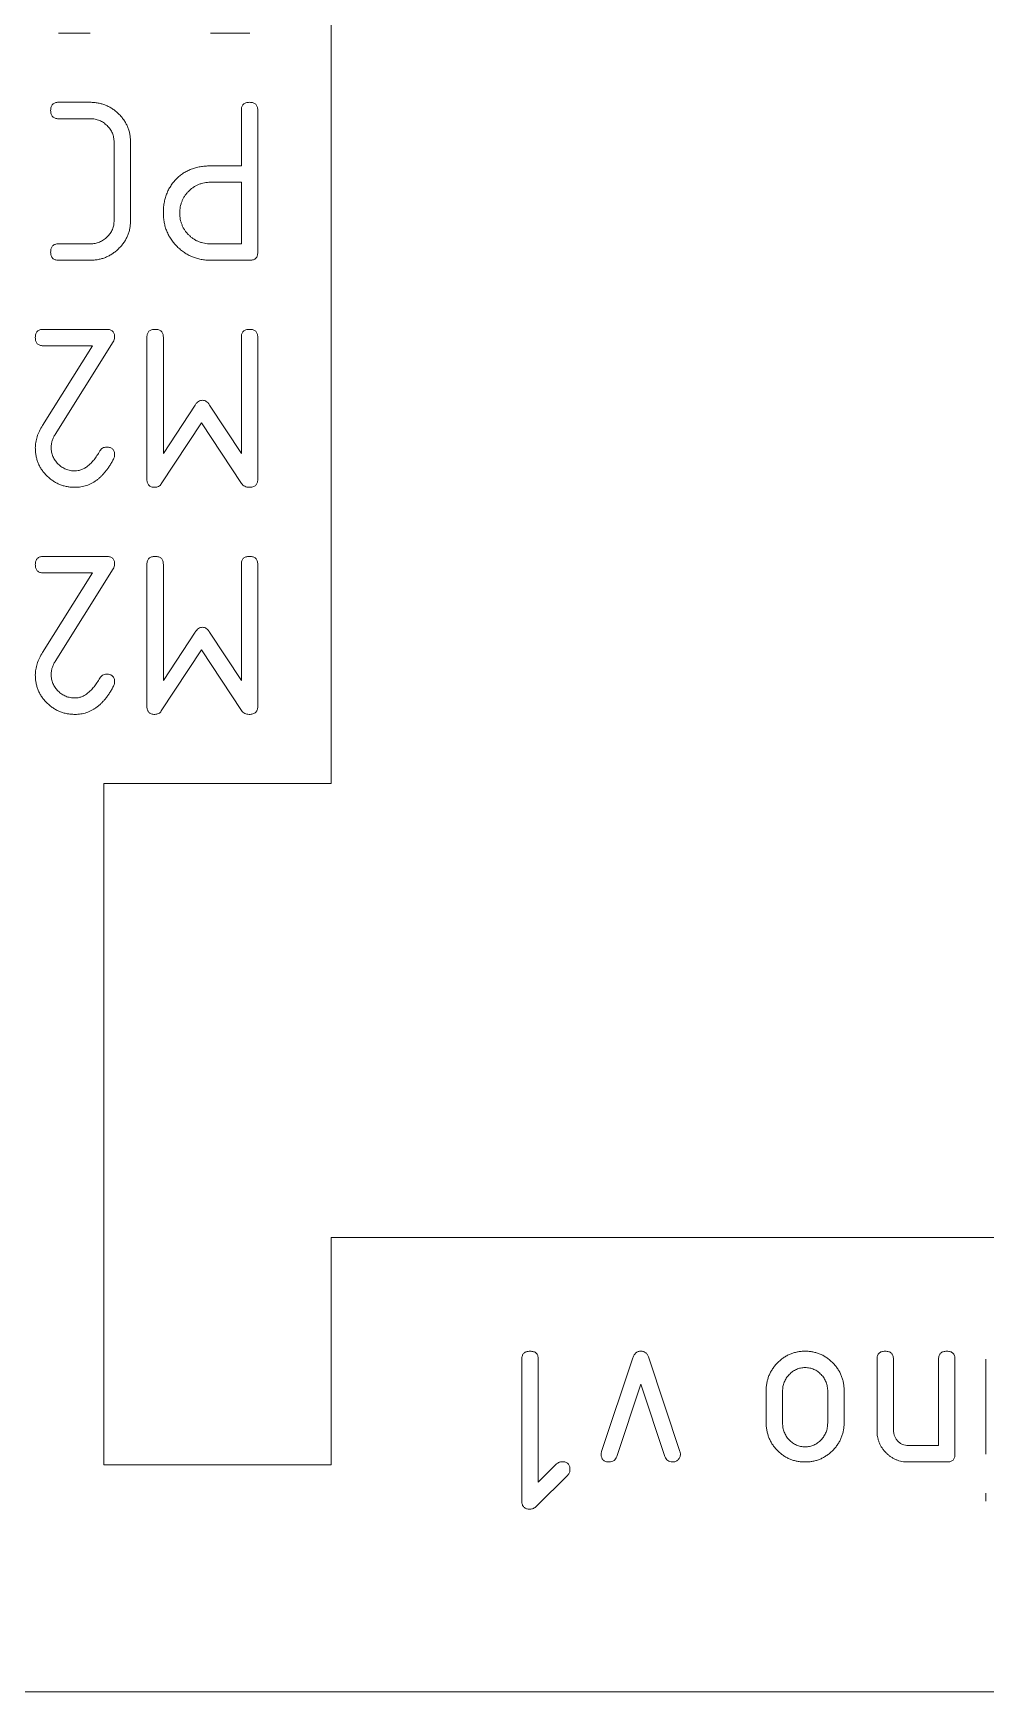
# Model space of a CAD drawing. Header units: inches. Extents: x 0.05 to 2.17, y 6.91 to 8.42.
# Drawn here: x 0.632 to 1.052, y 6.922 to 7.652 of the extents above; entities that cross this region are included whole.
import ezdxf

# ---------------------------------------------------------------- set-up
doc = ezdxf.new("R2010")
doc.units = ezdxf.units.IN
doc.header["$MEASUREMENT"] = 0

msp = doc.modelspace()

# ---------------------------------------------------------------- linework, layer by layer
at = {"color": 7, "linetype": 'Continuous', "lineweight": 15}
for p, q in [((0.76353, 8.32152), (0.76353, 7.32152)), ((0.6576, 7.65196), (0.64364, 7.65196)), ((0.72785, 7.65196), (0.71053, 7.65196)), ((0.64364, 7.62152), (0.6576, 7.62152)), ((0.6576, 7.61429), (0.64364, 7.61429)), ((0.72408, 7.59351), (0.72408, 7.61802)), ((0.73131, 7.61804), (0.73131, 7.55543)), ((0.66807, 7.56952), (0.66807, 7.60396)), ((0.6753, 7.60413), (0.6753, 7.56935)), ((0.71035, 7.59351), (0.72408, 7.59351)), ((0.72408, 7.58629), (0.71053, 7.58629)), ((0.72408, 7.55918), (0.72408, 7.58629)), ((0.64364, 7.55918), (0.6576, 7.55918)), ((0.71053, 7.55918), (0.72408, 7.55918)), ((0.6576, 7.55196), (0.64364, 7.55196)), ((0.72785, 7.55196), (0.71053, 7.55196)), ((0.63691, 7.52152), (0.66483, 7.52152)), ((0.68252, 7.45543), (0.68252, 7.51804)), ((0.68975, 7.51804), (0.68975, 7.46688)), ((0.72408, 7.46688), (0.72408, 7.51804)), ((0.73131, 7.51804), (0.73131, 7.45543)), ((0.6366, 7.47924), (0.65859, 7.51429)), ((0.65859, 7.51429), (0.63691, 7.51429)), ((0.66773, 7.51605), (0.64214, 7.47529)), ((0.68975, 7.46688), (0.70374, 7.48819)), ((0.71013, 7.48819), (0.72408, 7.46688)), ((0.70652, 7.48041), (0.68885, 7.45348)), ((0.72408, 7.45369), (0.70652, 7.48041)), ((0.63691, 7.42152), (0.66483, 7.42152)), ((0.6366, 7.37924), (0.65859, 7.41429)), ((0.65859, 7.41429), (0.63691, 7.41429)), ((0.66773, 7.41605), (0.64214, 7.37529)), ((0.68252, 7.35543), (0.68252, 7.41804)), ((0.68975, 7.41804), (0.68975, 7.36688)), ((0.72408, 7.36688), (0.72408, 7.41804)), ((0.73131, 7.41804), (0.73131, 7.35543)), ((0.68975, 7.36688), (0.70374, 7.38819)), ((0.71013, 7.38819), (0.72408, 7.36688)), ((0.70652, 7.38041), (0.68885, 7.35348)), ((0.72408, 7.35369), (0.70652, 7.38041)), ((0.76353, 7.32152), (0.66353, 7.32152)), ((0.66353, 7.32152), (0.66353, 7.02152)), ((0.76353, 7.02152), (0.76353, 7.12152)), ((0.76353, 7.12152), (1.46353, 7.12152)), ((0.8475, 7.00543), (0.8475, 7.06804)), ((0.85472, 7.06804), (0.85472, 7.01381)), ((0.88262, 7.02732), (0.89636, 7.06861)), ((0.90334, 7.06866), (0.91708, 7.02732)), ((1.00378, 7.03667), (1.00378, 7.06803)), ((1.011, 7.06806), (1.011, 7.03689)), ((1.03088, 7.02996), (1.03088, 7.06806)), ((1.0381, 7.06803), (1.0381, 7.02622)), ((1.05165, 7.02615), (1.05165, 7.06803)), ((0.89985, 7.05695), (0.88928, 7.02511)), ((0.91048, 7.02511), (0.89985, 7.05695)), ((0.955, 7.04015), (0.955, 7.0541)), ((0.96222, 7.05383), (0.96222, 7.03987)), ((0.9821, 7.03987), (0.9821, 7.05383)), ((0.98932, 7.0541), (0.98932, 7.04015)), ((1.01762, 7.02996), (1.03088, 7.02996)), ((0.66353, 7.02152), (0.76353, 7.02152)), ((0.85472, 7.01381), (0.86277, 7.02185)), ((1.03467, 7.02273), (1.01751, 7.02273)), ((0.86768, 7.01693), (0.85402, 7.00333)), ((1.05165, 7.00544), (1.05165, 7.00893)), ((0.06353, 6.92152), (2.16353, 6.92152))]:
    msp.add_line(p, q, dxfattribs=at)
for points, knots in [([(0.64015, 7.6179), (0.64016, 7.61818), (0.64019, 7.61872), (0.64033, 7.61947), (0.64062, 7.6201), (0.64101, 7.62063), (0.64151, 7.62104), (0.64213, 7.62132), (0.64285, 7.62149), (0.64336, 7.62151), (0.64364, 7.62152)], [0, 0, 0, 0, 0.147514, 0.2779, 0.396465, 0.506856, 0.614905, 0.731241, 0.857381, 1, 1, 1, 1]), ([(0.6576, 7.62152), (0.65819, 7.6215), (0.65937, 7.62147), (0.66109, 7.62122), (0.66275, 7.62082), (0.66435, 7.62027), (0.66587, 7.61954), (0.66735, 7.61867), (0.66876, 7.61763), (0.67007, 7.61644), (0.6713, 7.61516), (0.67236, 7.61378), (0.67328, 7.61233), (0.67401, 7.61082), (0.6746, 7.60924), (0.675, 7.60759), (0.67525, 7.60588), (0.67528, 7.60472), (0.6753, 7.60413)], [0, 0, 0, 0, 0.064587, 0.127657, 0.189254, 0.249977, 0.31113, 0.373124, 0.436104, 0.501374, 0.566206, 0.628986, 0.690641, 0.751553, 0.81214, 0.873362, 0.935924, 1, 1, 1, 1]), ([(0.72408, 7.61802), (0.72409, 7.61829), (0.72411, 7.61881), (0.72427, 7.61954), (0.72456, 7.62015), (0.72496, 7.62066), (0.72549, 7.62105), (0.72612, 7.62134), (0.72688, 7.62148), (0.72741, 7.6215), (0.72769, 7.62152)], [0, 0, 0, 0, 0.142325, 0.270585, 0.384466, 0.494192, 0.604355, 0.722675, 0.852791, 1, 1, 1, 1]), ([(0.72769, 7.62152), (0.72797, 7.6215), (0.72851, 7.62148), (0.72926, 7.62134), (0.72989, 7.62105), (0.73043, 7.62068), (0.73082, 7.62017), (0.73111, 7.61955), (0.73128, 7.61883), (0.7313, 7.61832), (0.73131, 7.61804)], [0, 0, 0, 0, 0.147776, 0.278392, 0.397168, 0.506297, 0.616446, 0.730765, 0.857128, 1, 1, 1, 1]), ([(0.64364, 7.61429), (0.64336, 7.6143), (0.64285, 7.61431), (0.64213, 7.61449), (0.64151, 7.61476), (0.64101, 7.61518), (0.64062, 7.6157), (0.64033, 7.61633), (0.64019, 7.61709), (0.64016, 7.61762), (0.64015, 7.6179)], [0, 0, 0, 0, 0.142619, 0.268759, 0.385095, 0.493144, 0.603535, 0.7221, 0.852486, 1, 1, 1, 1]), ([(0.66807, 7.60396), (0.66807, 7.60431), (0.66806, 7.605), (0.66789, 7.60601), (0.66765, 7.60699), (0.66733, 7.60793), (0.66689, 7.60882), (0.66634, 7.60967), (0.66572, 7.6105), (0.66501, 7.61127), (0.66422, 7.61196), (0.6634, 7.61259), (0.66254, 7.61312), (0.66162, 7.61354), (0.66068, 7.61388), (0.65968, 7.61412), (0.65865, 7.61427), (0.65795, 7.61428), (0.6576, 7.61429)], [0, 0, 0, 0, 0.063915, 0.126772, 0.1881, 0.248418, 0.309013, 0.370305, 0.433132, 0.497864, 0.562652, 0.62548, 0.68705, 0.74805, 0.809469, 0.871635, 0.935223, 1, 1, 1, 1]), ([(0.68975, 7.57273), (0.68977, 7.57349), (0.68979, 7.57496), (0.69007, 7.57712), (0.69052, 7.57916), (0.69114, 7.58111), (0.69195, 7.58294), (0.69295, 7.58465), (0.6941, 7.58627), (0.69545, 7.58776), (0.69692, 7.58912), (0.69852, 7.5903), (0.70024, 7.59128), (0.70205, 7.59211), (0.70398, 7.59273), (0.706, 7.59318), (0.70814, 7.59347), (0.7096, 7.5935), (0.71035, 7.59351)], [0, 0, 0, 0, 0.068717, 0.134459, 0.197768, 0.259523, 0.320051, 0.380045, 0.440313, 0.501403, 0.562462, 0.622636, 0.68263, 0.742941, 0.80388, 0.86677, 0.932141, 1, 1, 1, 1]), ([(0.71053, 7.58629), (0.71006, 7.58628), (0.70914, 7.58626), (0.7078, 7.58607), (0.70651, 7.58575), (0.70526, 7.58534), (0.70409, 7.58476), (0.70295, 7.5841), (0.70189, 7.58329), (0.70089, 7.58237), (0.69997, 7.58138), (0.69917, 7.58031), (0.6985, 7.57918), (0.69794, 7.578), (0.69751, 7.57676), (0.6972, 7.57547), (0.69701, 7.57412), (0.69699, 7.5732), (0.69698, 7.57273)], [0, 0, 0, 0, 0.06546, 0.128808, 0.190661, 0.251461, 0.312928, 0.373659, 0.436423, 0.500019, 0.563615, 0.626379, 0.68711, 0.747698, 0.809339, 0.871192, 0.93454, 1, 1, 1, 1]), ([(0.6576, 7.55918), (0.65796, 7.55919), (0.65867, 7.55921), (0.65971, 7.55935), (0.6607, 7.55959), (0.66165, 7.55993), (0.66256, 7.56036), (0.66345, 7.56086), (0.66426, 7.56149), (0.66504, 7.5622), (0.66575, 7.56296), (0.66637, 7.56378), (0.6669, 7.56465), (0.66732, 7.56555), (0.66767, 7.56648), (0.66791, 7.56746), (0.66805, 7.56848), (0.66806, 7.56917), (0.66807, 7.56952)], [0, 0, 0, 0, 0.065545, 0.129895, 0.191971, 0.253302, 0.314213, 0.375996, 0.438733, 0.502787, 0.567425, 0.630162, 0.691644, 0.751776, 0.812296, 0.873535, 0.936177, 1, 1, 1, 1]), ([(0.6753, 7.56935), (0.67528, 7.56876), (0.67525, 7.56759), (0.675, 7.56588), (0.6746, 7.56423), (0.67401, 7.56266), (0.67328, 7.56114), (0.67236, 7.5597), (0.6713, 7.55832), (0.67008, 7.55702), (0.66875, 7.55585), (0.66735, 7.5548), (0.66587, 7.55393), (0.66435, 7.5532), (0.66275, 7.55265), (0.66109, 7.55225), (0.65937, 7.55201), (0.65819, 7.55198), (0.6576, 7.55196)], [0, 0, 0, 0, 0.064074, 0.126634, 0.187854, 0.248439, 0.309349, 0.371002, 0.43378, 0.498983, 0.56391, 0.626888, 0.68888, 0.750031, 0.810752, 0.872348, 0.935415, 1, 1, 1, 1]), ([(0.71053, 7.55196), (0.70982, 7.55198), (0.70843, 7.55202), (0.70638, 7.55231), (0.7044, 7.55277), (0.70251, 7.55344), (0.7007, 7.5543), (0.69897, 7.55534), (0.69732, 7.55657), (0.69579, 7.55799), (0.69437, 7.55953), (0.69313, 7.56117), (0.6921, 7.56291), (0.69123, 7.56471), (0.69056, 7.56661), (0.6901, 7.56858), (0.68981, 7.57063), (0.68977, 7.57203), (0.68975, 7.57273)], [0, 0, 0, 0, 0.064795, 0.127954, 0.189599, 0.250466, 0.311649, 0.372996, 0.435562, 0.5, 0.564438, 0.627004, 0.688351, 0.749534, 0.810401, 0.872046, 0.935205, 1, 1, 1, 1]), ([(0.69698, 7.57273), (0.69699, 7.57227), (0.69701, 7.57135), (0.6972, 7.57), (0.6975, 7.56871), (0.69795, 7.56748), (0.6985, 7.56629), (0.69917, 7.56516), (0.69997, 7.56409), (0.70089, 7.5631), (0.70189, 7.56218), (0.70295, 7.56137), (0.70408, 7.5607), (0.70527, 7.56016), (0.7065, 7.55971), (0.7078, 7.5594), (0.70914, 7.55921), (0.71006, 7.55919), (0.71053, 7.55918)], [0, 0, 0, 0, 0.065465, 0.128819, 0.190678, 0.251701, 0.312893, 0.373629, 0.436398, 0.5, 0.563602, 0.626371, 0.687107, 0.748299, 0.809322, 0.871181, 0.934535, 1, 1, 1, 1]), ([(0.64015, 7.55557), (0.64016, 7.55585), (0.64019, 7.55639), (0.64033, 7.55714), (0.64062, 7.55777), (0.64101, 7.5583), (0.64151, 7.55871), (0.64213, 7.55899), (0.64285, 7.55916), (0.64336, 7.55918), (0.64364, 7.55918)], [0, 0, 0, 0, 0.147514, 0.2779, 0.396465, 0.506856, 0.614905, 0.731241, 0.857381, 1, 1, 1, 1]), ([(0.64364, 7.55196), (0.64336, 7.55197), (0.64285, 7.55198), (0.64213, 7.55216), (0.64151, 7.55243), (0.64101, 7.55285), (0.64062, 7.55337), (0.64033, 7.554), (0.64019, 7.55476), (0.64016, 7.55529), (0.64015, 7.55557)], [0, 0, 0, 0, 0.142619, 0.268759, 0.385095, 0.493144, 0.603535, 0.7221, 0.852486, 1, 1, 1, 1]), ([(0.73131, 7.55543), (0.73129, 7.55516), (0.73127, 7.55464), (0.73112, 7.55392), (0.73086, 7.55331), (0.73046, 7.55281), (0.72995, 7.55243), (0.72935, 7.55213), (0.72863, 7.55199), (0.72812, 7.55197), (0.72785, 7.55196)], [0, 0, 0, 0, 0.146109, 0.274772, 0.390622, 0.499735, 0.610826, 0.727735, 0.856398, 1, 1, 1, 1]), ([(0.63342, 7.5179), (0.63343, 7.51818), (0.63345, 7.51872), (0.6336, 7.51947), (0.63389, 7.5201), (0.63427, 7.52063), (0.63477, 7.52104), (0.63539, 7.52132), (0.63612, 7.52149), (0.63663, 7.52151), (0.63691, 7.52152)], [0, 0, 0, 0, 0.147514, 0.2779, 0.396465, 0.506856, 0.614905, 0.731241, 0.857381, 1, 1, 1, 1]), ([(0.63691, 7.51429), (0.63663, 7.5143), (0.63612, 7.51431), (0.63539, 7.51449), (0.63477, 7.51476), (0.63427, 7.51518), (0.63389, 7.5157), (0.6336, 7.51633), (0.63345, 7.51709), (0.63343, 7.51762), (0.63342, 7.5179)], [0, 0, 0, 0, 0.142619, 0.268759, 0.385095, 0.493144, 0.603535, 0.7221, 0.852486, 1, 1, 1, 1]), ([(0.66483, 7.52152), (0.6651, 7.5215), (0.66561, 7.52149), (0.66634, 7.52133), (0.66696, 7.52107), (0.66746, 7.52067), (0.66784, 7.52016), (0.66813, 7.51956), (0.66828, 7.51884), (0.6683, 7.51833), (0.66831, 7.51806)], [0, 0, 0, 0, 0.145775, 0.274143, 0.392017, 0.50088, 0.611717, 0.728359, 0.856727, 1, 1, 1, 1]), ([(0.66831, 7.51806), (0.66829, 7.51771), (0.66824, 7.517), (0.6679, 7.51637), (0.66773, 7.51605)], [0, 0, 0, 0, 0.49343, 1, 1, 1, 1]), ([(0.68252, 7.51804), (0.68253, 7.51832), (0.68255, 7.51883), (0.68272, 7.51955), (0.68301, 7.52017), (0.6834, 7.52068), (0.68394, 7.52105), (0.68457, 7.52134), (0.68532, 7.52148), (0.68586, 7.5215), (0.68614, 7.52152)], [0, 0, 0, 0, 0.142872, 0.269235, 0.383554, 0.493703, 0.602832, 0.721608, 0.852224, 1, 1, 1, 1]), ([(0.68614, 7.52152), (0.68642, 7.5215), (0.68695, 7.52148), (0.68771, 7.52134), (0.68833, 7.52105), (0.68887, 7.52068), (0.68927, 7.52017), (0.68956, 7.51955), (0.68972, 7.51883), (0.68974, 7.51832), (0.68975, 7.51804)], [0, 0, 0, 0, 0.147776, 0.278392, 0.397168, 0.506297, 0.616446, 0.730765, 0.857128, 1, 1, 1, 1]), ([(0.72408, 7.51804), (0.72409, 7.51832), (0.72411, 7.51883), (0.72427, 7.51955), (0.72456, 7.52017), (0.72496, 7.52068), (0.7255, 7.52105), (0.72612, 7.52134), (0.72688, 7.52148), (0.72741, 7.5215), (0.72769, 7.52152)], [0, 0, 0, 0, 0.142872, 0.269235, 0.383554, 0.493703, 0.602832, 0.721608, 0.852224, 1, 1, 1, 1]), ([(0.72769, 7.52152), (0.72797, 7.5215), (0.72851, 7.52148), (0.72926, 7.52134), (0.72989, 7.52105), (0.73043, 7.52068), (0.73082, 7.52017), (0.73111, 7.51955), (0.73128, 7.51883), (0.7313, 7.51832), (0.73131, 7.51804)], [0, 0, 0, 0, 0.147776, 0.278392, 0.397168, 0.506297, 0.616446, 0.730765, 0.857128, 1, 1, 1, 1]), ([(0.70374, 7.48819), (0.70397, 7.48851), (0.7044, 7.4891), (0.70518, 7.4898), (0.70603, 7.49023), (0.70662, 7.49028), (0.70692, 7.49031)], [0, 0, 0, 0, 0.298297, 0.552449, 0.781096, 1, 1, 1, 1]), ([(0.70692, 7.49031), (0.70722, 7.49028), (0.70783, 7.49024), (0.70869, 7.4898), (0.70948, 7.48911), (0.70991, 7.48851), (0.71013, 7.48819)], [0, 0, 0, 0, 0.223531, 0.452918, 0.707031, 1, 1, 1, 1]), ([(0.63342, 7.46928), (0.63346, 7.4701), (0.63354, 7.47178), (0.63417, 7.47429), (0.63518, 7.47681), (0.63611, 7.47842), (0.6366, 7.47924)], [0, 0, 0, 0, 0.233953, 0.475078, 0.72922, 1, 1, 1, 1]), ([(0.64214, 7.47529), (0.64188, 7.47483), (0.64135, 7.47393), (0.6408, 7.47249), (0.64046, 7.47104), (0.64042, 7.47006), (0.64039, 7.46957)], [0, 0, 0, 0, 0.262922, 0.515349, 0.759133, 1, 1, 1, 1]), ([(0.65087, 7.45196), (0.65027, 7.45198), (0.6491, 7.45201), (0.64738, 7.45224), (0.64573, 7.45263), (0.64415, 7.45321), (0.64263, 7.45391), (0.64117, 7.45477), (0.6398, 7.45582), (0.6385, 7.45699), (0.6373, 7.45828), (0.63627, 7.45965), (0.63538, 7.46109), (0.63466, 7.4626), (0.63411, 7.46418), (0.63371, 7.46582), (0.63347, 7.46752), (0.63344, 7.46869), (0.63342, 7.46928)], [0, 0, 0, 0, 0.065087, 0.128064, 0.190138, 0.251017, 0.311957, 0.373724, 0.436364, 0.501026, 0.565655, 0.628295, 0.689445, 0.750605, 0.811311, 0.872382, 0.935428, 1, 1, 1, 1]), ([(0.64039, 7.46957), (0.6404, 7.46922), (0.64041, 7.46852), (0.64058, 7.4675), (0.64082, 7.46652), (0.64113, 7.46557), (0.64158, 7.46468), (0.64211, 7.46381), (0.64272, 7.46298), (0.64344, 7.46221), (0.64423, 7.46151), (0.64506, 7.46089), (0.64593, 7.46035), (0.64684, 7.45993), (0.64779, 7.45959), (0.64878, 7.45935), (0.64981, 7.45921), (0.65051, 7.45919), (0.65087, 7.45918)], [0, 0, 0, 0, 0.064562, 0.12721, 0.188334, 0.249264, 0.309658, 0.371024, 0.43433, 0.498846, 0.563419, 0.626725, 0.688091, 0.748887, 0.810102, 0.872062, 0.935438, 1, 1, 1, 1]), ([(0.65087, 7.45918), (0.65136, 7.45921), (0.65235, 7.45927), (0.65381, 7.45971), (0.65525, 7.46039), (0.65662, 7.46139), (0.65799, 7.46263), (0.65931, 7.46416), (0.66062, 7.46594), (0.66141, 7.46727), (0.66182, 7.46796)], [0, 0, 0, 0, 0.100383, 0.202268, 0.308843, 0.423998, 0.548476, 0.685317, 0.835213, 1, 1, 1, 1]), ([(0.66182, 7.46796), (0.66198, 7.46823), (0.6623, 7.46874), (0.66303, 7.46927), (0.66388, 7.46962), (0.6645, 7.46964), (0.66483, 7.46966)], [0, 0, 0, 0, 0.253392, 0.491961, 0.734391, 1, 1, 1, 1]), ([(0.66483, 7.46966), (0.6651, 7.46965), (0.66561, 7.46963), (0.66634, 7.46948), (0.66695, 7.4692), (0.66745, 7.4688), (0.66785, 7.4683), (0.66813, 7.46769), (0.66828, 7.46696), (0.6683, 7.46645), (0.66831, 7.46617)], [0, 0, 0, 0, 0.145218, 0.273097, 0.391553, 0.5, 0.608447, 0.726903, 0.854782, 1, 1, 1, 1]), ([(0.66831, 7.46617), (0.6683, 7.46592), (0.66829, 7.46542), (0.66809, 7.46497), (0.668, 7.46475)], [0, 0, 0, 0, 0.511107, 1, 1, 1, 1]), ([(0.668, 7.46475), (0.66773, 7.46423), (0.6672, 7.46321), (0.66632, 7.46177), (0.66545, 7.46041), (0.6645, 7.45916), (0.66355, 7.458), (0.66256, 7.45696), (0.66154, 7.456), (0.66048, 7.45516), (0.6594, 7.45439), (0.65827, 7.45374), (0.65712, 7.45318), (0.65592, 7.45275), (0.65471, 7.45239), (0.65346, 7.45213), (0.65217, 7.452), (0.6513, 7.45197), (0.65087, 7.45196)], [0, 0, 0, 0, 0.077961, 0.15219, 0.223907, 0.292609, 0.359143, 0.422763, 0.48419, 0.544178, 0.602917, 0.660013, 0.716725, 0.772647, 0.828584, 0.884684, 0.941861, 1, 1, 1, 1]), ([(0.68594, 7.45196), (0.68567, 7.45197), (0.68517, 7.45199), (0.68446, 7.45213), (0.68386, 7.45243), (0.68337, 7.45282), (0.68297, 7.45331), (0.68271, 7.45392), (0.68256, 7.45464), (0.68254, 7.45516), (0.68252, 7.45543)], [0, 0, 0, 0, 0.14457, 0.27163, 0.387048, 0.496896, 0.606744, 0.723376, 0.852906, 1, 1, 1, 1]), ([(0.68885, 7.45348), (0.68868, 7.45325), (0.68834, 7.4528), (0.68765, 7.4523), (0.68683, 7.45201), (0.68624, 7.45198), (0.68594, 7.45196)], [0, 0, 0, 0, 0.251406, 0.490195, 0.734977, 1, 1, 1, 1]), ([(0.72745, 7.45196), (0.72712, 7.45198), (0.72647, 7.45202), (0.72554, 7.45236), (0.72472, 7.45291), (0.7243, 7.45343), (0.72408, 7.45369)], [0, 0, 0, 0, 0.252478, 0.496183, 0.738699, 1, 1, 1, 1]), ([(0.73131, 7.45543), (0.7313, 7.45516), (0.73128, 7.45464), (0.73109, 7.45392), (0.7308, 7.4533), (0.73036, 7.45281), (0.72979, 7.45242), (0.72912, 7.45214), (0.72832, 7.45199), (0.72775, 7.45197), (0.72745, 7.45196)], [0, 0, 0, 0, 0.138151, 0.260915, 0.372499, 0.480246, 0.592963, 0.714339, 0.847622, 1, 1, 1, 1]), ([(0.63342, 7.4179), (0.63343, 7.41818), (0.63345, 7.41872), (0.6336, 7.41947), (0.63389, 7.4201), (0.63427, 7.42063), (0.63477, 7.42104), (0.63539, 7.42132), (0.63612, 7.42149), (0.63663, 7.42151), (0.63691, 7.42152)], [0, 0, 0, 0, 0.1475144, 0.2779, 0.396465, 0.5068558, 0.6149049, 0.7312411, 0.8573806, 1, 1, 1, 1]), ([(0.66483, 7.42152), (0.6651, 7.4215), (0.66561, 7.42149), (0.66634, 7.42133), (0.66696, 7.42107), (0.66746, 7.42067), (0.66784, 7.42016), (0.66813, 7.41956), (0.66828, 7.41884), (0.6683, 7.41833), (0.66831, 7.41806)], [0, 0, 0, 0, 0.145775, 0.274143, 0.392017, 0.50088, 0.611717, 0.728359, 0.856727, 1, 1, 1, 1]), ([(0.68252, 7.41804), (0.68253, 7.41832), (0.68255, 7.41883), (0.68272, 7.41955), (0.68301, 7.42017), (0.6834, 7.42068), (0.68394, 7.42105), (0.68457, 7.42134), (0.68532, 7.42148), (0.68586, 7.4215), (0.68614, 7.42152)], [0, 0, 0, 0, 0.142872, 0.269235, 0.383554, 0.493703, 0.602832, 0.721608, 0.852224, 1, 1, 1, 1]), ([(0.68614, 7.42152), (0.68642, 7.4215), (0.68695, 7.42148), (0.68771, 7.42134), (0.68833, 7.42105), (0.68887, 7.42068), (0.68927, 7.42017), (0.68956, 7.41955), (0.68972, 7.41883), (0.68974, 7.41832), (0.68975, 7.41804)], [0, 0, 0, 0, 0.147776, 0.278392, 0.397168, 0.506297, 0.616446, 0.730765, 0.857128, 1, 1, 1, 1]), ([(0.72408, 7.41804), (0.72409, 7.41832), (0.72411, 7.41883), (0.72427, 7.41955), (0.72456, 7.42017), (0.72496, 7.42068), (0.7255, 7.42105), (0.72612, 7.42134), (0.72688, 7.42148), (0.72741, 7.4215), (0.72769, 7.42152)], [0, 0, 0, 0, 0.142872, 0.269235, 0.383554, 0.493703, 0.602832, 0.721608, 0.852224, 1, 1, 1, 1]), ([(0.72769, 7.42152), (0.72797, 7.4215), (0.72851, 7.42148), (0.72926, 7.42134), (0.72989, 7.42105), (0.73043, 7.42068), (0.73082, 7.42017), (0.73111, 7.41955), (0.73128, 7.41883), (0.7313, 7.41832), (0.73131, 7.41804)], [0, 0, 0, 0, 0.147776, 0.278392, 0.397168, 0.506297, 0.616446, 0.730765, 0.857128, 1, 1, 1, 1]), ([(0.63691, 7.41429), (0.63663, 7.4143), (0.63612, 7.41431), (0.63539, 7.41449), (0.63477, 7.41476), (0.63427, 7.41518), (0.63389, 7.4157), (0.6336, 7.41633), (0.63345, 7.41709), (0.63343, 7.41762), (0.63342, 7.4179)], [0, 0, 0, 0, 0.142619, 0.268759, 0.385095, 0.493144, 0.603535, 0.7221, 0.852486, 1, 1, 1, 1]), ([(0.66831, 7.41806), (0.66829, 7.41771), (0.66824, 7.417), (0.6679, 7.41637), (0.66773, 7.41605)], [0, 0, 0, 0, 0.4934299, 1, 1, 1, 1]), ([(0.70374, 7.38819), (0.70397, 7.38851), (0.7044, 7.3891), (0.70518, 7.3898), (0.70603, 7.39023), (0.70662, 7.39028), (0.70692, 7.39031)], [0, 0, 0, 0, 0.298297, 0.552449, 0.781096, 1, 1, 1, 1]), ([(0.70692, 7.39031), (0.70722, 7.39028), (0.70783, 7.39024), (0.70869, 7.3898), (0.70948, 7.38911), (0.70991, 7.38851), (0.71013, 7.38819)], [0, 0, 0, 0, 0.223531, 0.452918, 0.707031, 1, 1, 1, 1]), ([(0.63342, 7.36928), (0.63346, 7.3701), (0.63354, 7.37178), (0.63417, 7.37429), (0.63518, 7.37681), (0.63611, 7.37842), (0.6366, 7.37924)], [0, 0, 0, 0, 0.233953, 0.475078, 0.72922, 1, 1, 1, 1]), ([(0.64214, 7.37529), (0.64188, 7.37483), (0.64135, 7.37393), (0.6408, 7.37249), (0.64046, 7.37104), (0.64042, 7.37006), (0.64039, 7.36957)], [0, 0, 0, 0, 0.262922, 0.515349, 0.759133, 1, 1, 1, 1]), ([(0.65087, 7.35196), (0.65027, 7.35198), (0.6491, 7.35201), (0.64738, 7.35224), (0.64573, 7.35263), (0.64415, 7.35321), (0.64263, 7.35391), (0.64117, 7.35477), (0.6398, 7.35582), (0.6385, 7.35699), (0.6373, 7.35828), (0.63627, 7.35965), (0.63538, 7.36109), (0.63466, 7.3626), (0.63411, 7.36418), (0.63371, 7.36582), (0.63347, 7.36752), (0.63344, 7.36869), (0.63342, 7.36928)], [0, 0, 0, 0, 0.065087, 0.128064, 0.190138, 0.251017, 0.311957, 0.373724, 0.436364, 0.501026, 0.565655, 0.628295, 0.689445, 0.750605, 0.811311, 0.872382, 0.935428, 1, 1, 1, 1]), ([(0.64039, 7.36957), (0.6404, 7.36922), (0.64041, 7.36852), (0.64058, 7.3675), (0.64082, 7.36652), (0.64113, 7.36557), (0.64158, 7.36468), (0.64211, 7.36381), (0.64272, 7.36298), (0.64344, 7.36221), (0.64423, 7.36151), (0.64506, 7.36089), (0.64593, 7.36035), (0.64684, 7.35993), (0.64779, 7.35959), (0.64878, 7.35935), (0.64981, 7.35921), (0.65051, 7.35919), (0.65087, 7.35918)], [0, 0, 0, 0, 0.064562, 0.12721, 0.188334, 0.249264, 0.309658, 0.371024, 0.43433, 0.498846, 0.563419, 0.626725, 0.688091, 0.748887, 0.810102, 0.872062, 0.935438, 1, 1, 1, 1]), ([(0.65087, 7.35918), (0.65136, 7.35921), (0.65235, 7.35927), (0.65381, 7.35971), (0.65525, 7.36039), (0.65662, 7.36139), (0.65799, 7.36263), (0.65931, 7.36416), (0.66062, 7.36594), (0.66141, 7.36727), (0.66182, 7.36796)], [0, 0, 0, 0, 0.100383, 0.202268, 0.308843, 0.423998, 0.548476, 0.685317, 0.835213, 1, 1, 1, 1]), ([(0.668, 7.36475), (0.66773, 7.36423), (0.6672, 7.36321), (0.66632, 7.36177), (0.66545, 7.36041), (0.6645, 7.35916), (0.66355, 7.358), (0.66256, 7.35696), (0.66154, 7.356), (0.66048, 7.35516), (0.6594, 7.35439), (0.65827, 7.35374), (0.65712, 7.35318), (0.65592, 7.35275), (0.65471, 7.35239), (0.65346, 7.35213), (0.65217, 7.352), (0.6513, 7.35197), (0.65087, 7.35196)], [0, 0, 0, 0, 0.077961, 0.15219, 0.223907, 0.292609, 0.359143, 0.422763, 0.48419, 0.544178, 0.602917, 0.660013, 0.716725, 0.772647, 0.828584, 0.884684, 0.941861, 1, 1, 1, 1]), ([(0.66182, 7.36796), (0.66198, 7.36823), (0.6623, 7.36874), (0.66303, 7.36927), (0.66388, 7.36962), (0.6645, 7.36964), (0.66483, 7.36966)], [0, 0, 0, 0, 0.253392, 0.491961, 0.734391, 1, 1, 1, 1]), ([(0.66483, 7.36966), (0.6651, 7.36965), (0.66561, 7.36963), (0.66634, 7.36948), (0.66695, 7.3692), (0.66745, 7.3688), (0.66785, 7.3683), (0.66813, 7.36769), (0.66828, 7.36696), (0.6683, 7.36645), (0.66831, 7.36617)], [0, 0, 0, 0, 0.145218, 0.273097, 0.391553, 0.5, 0.608447, 0.726903, 0.854782, 1, 1, 1, 1]), ([(0.66831, 7.36617), (0.6683, 7.36592), (0.66829, 7.36542), (0.66809, 7.36497), (0.668, 7.36475)], [0, 0, 0, 0, 0.511107, 1, 1, 1, 1]), ([(0.68594, 7.35196), (0.68567, 7.35197), (0.68517, 7.35199), (0.68446, 7.35213), (0.68386, 7.35243), (0.68337, 7.35282), (0.68297, 7.35331), (0.68271, 7.35392), (0.68256, 7.35464), (0.68254, 7.35516), (0.68252, 7.35543)], [0, 0, 0, 0, 0.14457, 0.27163, 0.387048, 0.496896, 0.606744, 0.723376, 0.852906, 1, 1, 1, 1]), ([(0.68885, 7.35348), (0.68868, 7.35325), (0.68834, 7.3528), (0.68765, 7.3523), (0.68683, 7.35201), (0.68624, 7.35198), (0.68594, 7.35196)], [0, 0, 0, 0, 0.251406, 0.490195, 0.734977, 1, 1, 1, 1]), ([(0.72745, 7.35196), (0.72712, 7.35198), (0.72647, 7.35202), (0.72554, 7.35236), (0.72472, 7.35291), (0.7243, 7.35343), (0.72408, 7.35369)], [0, 0, 0, 0, 0.2524781, 0.4961828, 0.7386989, 1, 1, 1, 1]), ([(0.73131, 7.35543), (0.7313, 7.35516), (0.73128, 7.35464), (0.73109, 7.35392), (0.7308, 7.3533), (0.73036, 7.35281), (0.72979, 7.35242), (0.72912, 7.35214), (0.72832, 7.35199), (0.72775, 7.35197), (0.72745, 7.35196)], [0, 0, 0, 0, 0.138151, 0.260915, 0.372499, 0.480246, 0.592963, 0.714339, 0.847622, 1, 1, 1, 1]), ([(0.8475, 7.06804), (0.84751, 7.06832), (0.84753, 7.06883), (0.84769, 7.06955), (0.84798, 7.07017), (0.84838, 7.07068), (0.84892, 7.07105), (0.84954, 7.07134), (0.8503, 7.07148), (0.85083, 7.0715), (0.85111, 7.07152)], [0, 0, 0, 0, 0.142872, 0.269235, 0.383554, 0.493703, 0.602832, 0.721608, 0.852224, 1, 1, 1, 1]), ([(0.85111, 7.07152), (0.85139, 7.0715), (0.85193, 7.07148), (0.85268, 7.07134), (0.85331, 7.07105), (0.85385, 7.07068), (0.85424, 7.07017), (0.85453, 7.06955), (0.8547, 7.06883), (0.85472, 7.06832), (0.85472, 7.06804)], [0, 0, 0, 0, 0.147776, 0.278392, 0.397168, 0.506297, 0.616446, 0.730765, 0.857128, 1, 1, 1, 1]), ([(0.89636, 7.06861), (0.89645, 7.06884), (0.89661, 7.06927), (0.89692, 7.06987), (0.89727, 7.07039), (0.89769, 7.07081), (0.89816, 7.07112), (0.89868, 7.07135), (0.89925, 7.0715), (0.89965, 7.07151), (0.89985, 7.07152)], [0, 0, 0, 0, 0.148656, 0.285186, 0.411397, 0.529496, 0.643704, 0.757147, 0.875876, 1, 1, 1, 1]), ([(0.89985, 7.07152), (0.90005, 7.07151), (0.90045, 7.0715), (0.90101, 7.07135), (0.90154, 7.07114), (0.90201, 7.07082), (0.90242, 7.0704), (0.90278, 7.0699), (0.90309, 7.06932), (0.90325, 7.06889), (0.90334, 7.06866)], [0, 0, 0, 0, 0.125215, 0.244987, 0.358278, 0.47349, 0.592627, 0.717571, 0.852735, 1, 1, 1, 1]), ([(0.955, 7.0541), (0.95501, 7.05469), (0.95505, 7.05586), (0.95527, 7.05758), (0.95567, 7.05922), (0.95623, 7.0608), (0.95693, 7.06232), (0.9578, 7.06376), (0.95883, 7.06514), (0.95999, 7.06644), (0.96126, 7.06763), (0.96262, 7.06867), (0.96405, 7.06954), (0.96554, 7.07028), (0.96711, 7.07082), (0.96873, 7.07122), (0.97042, 7.07147), (0.97157, 7.0715), (0.97216, 7.07152)], [0, 0, 0, 0, 0.065448, 0.128774, 0.190688, 0.251731, 0.313009, 0.374672, 0.437349, 0.502023, 0.56663, 0.629204, 0.690692, 0.751257, 0.81181, 0.87322, 0.935589, 1, 1, 1, 1]), ([(0.97216, 7.07152), (0.97274, 7.0715), (0.97389, 7.07147), (0.97559, 7.07122), (0.97721, 7.07082), (0.97878, 7.07027), (0.98026, 7.06955), (0.98168, 7.06866), (0.98305, 7.06763), (0.98432, 7.06644), (0.98548, 7.06513), (0.98652, 7.06377), (0.98738, 7.06231), (0.98809, 7.0608), (0.98865, 7.05922), (0.98904, 7.05758), (0.98927, 7.05586), (0.9893, 7.05469), (0.98932, 7.0541)], [0, 0, 0, 0, 0.06442, 0.126797, 0.188215, 0.248776, 0.309348, 0.370403, 0.432985, 0.497601, 0.562283, 0.625279, 0.68695, 0.748237, 0.809287, 0.871209, 0.934544, 1, 1, 1, 1]), ([(1.00378, 7.06803), (1.00379, 7.0683), (1.0038, 7.06882), (1.00398, 7.06954), (1.00425, 7.07016), (1.00467, 7.07066), (1.00519, 7.07105), (1.00582, 7.07134), (1.00657, 7.07148), (1.00711, 7.0715), (1.00739, 7.07152)], [0, 0, 0, 0, 0.142619, 0.268759, 0.385095, 0.493144, 0.603535, 0.7221, 0.852486, 1, 1, 1, 1]), ([(1.00739, 7.07152), (1.00767, 7.0715), (1.00821, 7.07148), (1.00895, 7.07133), (1.00959, 7.07107), (1.01012, 7.07068), (1.01052, 7.07017), (1.01081, 7.06955), (1.01097, 7.06884), (1.01099, 7.06833), (1.011, 7.06806)], [0, 0, 0, 0, 0.148071, 0.278948, 0.396962, 0.507769, 0.618137, 0.732684, 0.859299, 1, 1, 1, 1]), ([(1.03088, 7.06806), (1.03089, 7.06833), (1.0309, 7.06884), (1.03107, 7.06955), (1.03136, 7.07017), (1.03176, 7.07068), (1.03229, 7.07107), (1.03293, 7.07133), (1.03367, 7.07148), (1.03421, 7.0715), (1.03449, 7.07152)], [0, 0, 0, 0, 0.140701, 0.267316, 0.381863, 0.492231, 0.603038, 0.721052, 0.851929, 1, 1, 1, 1]), ([(1.03449, 7.07152), (1.03477, 7.0715), (1.03531, 7.07148), (1.03606, 7.07134), (1.03669, 7.07105), (1.03721, 7.07066), (1.03763, 7.07016), (1.0379, 7.06954), (1.03808, 7.06882), (1.03809, 7.0683), (1.0381, 7.06803)], [0, 0, 0, 0, 0.147514, 0.2779, 0.396465, 0.506856, 0.614905, 0.731241, 0.857381, 1, 1, 1, 1]), ([(0.97216, 7.06429), (0.97182, 7.06428), (0.97115, 7.06427), (0.97017, 7.06411), (0.96924, 7.06387), (0.96833, 7.06354), (0.96748, 7.0631), (0.96664, 7.06258), (0.96586, 7.06195), (0.96488, 7.061), (0.96381, 7.05967), (0.9629, 7.05787), (0.96232, 7.0559), (0.96226, 7.05453), (0.96222, 7.05383)], [0, 0, 0, 0, 0.063441, 0.1249529, 0.1849532, 0.2439965, 0.3042353, 0.3655453, 0.4275529, 0.4923058, 0.6201735, 0.7438038, 0.869205, 1, 1, 1, 1]), ([(0.9821, 7.05383), (0.98206, 7.05454), (0.982, 7.05592), (0.98144, 7.0579), (0.98053, 7.05971), (0.97946, 7.06103), (0.97848, 7.06197), (0.9777, 7.06259), (0.97687, 7.06312), (0.976, 7.06354), (0.9751, 7.06388), (0.97416, 7.06412), (0.97317, 7.06427), (0.9725, 7.06428), (0.97216, 7.06429)], [0, 0, 0, 0, 0.1323125, 0.2572522, 0.3814447, 0.5083956, 0.5717904, 0.634376, 0.6948339, 0.7545722, 0.8146392, 0.8745325, 0.9366723, 1, 1, 1, 1]), ([(0.97216, 7.02273), (0.97157, 7.02275), (0.97041, 7.02279), (0.9687, 7.02301), (0.96706, 7.02342), (0.96549, 7.02396), (0.96399, 7.02468), (0.96257, 7.02555), (0.96121, 7.02658), (0.95994, 7.02775), (0.9588, 7.02905), (0.95777, 7.03041), (0.95692, 7.03187), (0.95621, 7.03338), (0.95568, 7.03498), (0.95527, 7.03663), (0.95505, 7.03837), (0.95501, 7.03955), (0.955, 7.04015)], [0, 0, 0, 0, 0.064798, 0.127995, 0.18928, 0.250199, 0.310416, 0.371779, 0.4335, 0.497624, 0.561436, 0.623985, 0.685259, 0.746413, 0.807652, 0.869944, 0.934168, 1, 1, 1, 1]), ([(0.96222, 7.03987), (0.96226, 7.03917), (0.96232, 7.0378), (0.9629, 7.03583), (0.96381, 7.03402), (0.96488, 7.03268), (0.96586, 7.03174), (0.96664, 7.0311), (0.96748, 7.03059), (0.96833, 7.03014), (0.96924, 7.02982), (0.97017, 7.02958), (0.97115, 7.02941), (0.97182, 7.0294), (0.97216, 7.0294)], [0, 0, 0, 0, 0.130693, 0.255995, 0.380313, 0.50808, 0.572782, 0.634741, 0.696003, 0.756195, 0.815192, 0.875145, 0.936609, 1, 1, 1, 1]), ([(0.98932, 7.04015), (0.9893, 7.03956), (0.98927, 7.03839), (0.98904, 7.03667), (0.98865, 7.03503), (0.98809, 7.03345), (0.98738, 7.03194), (0.98652, 7.03048), (0.98548, 7.02912), (0.98432, 7.02781), (0.98305, 7.02662), (0.98168, 7.02559), (0.98026, 7.0247), (0.97878, 7.02398), (0.97721, 7.02343), (0.97559, 7.02303), (0.97389, 7.02278), (0.97274, 7.02275), (0.97216, 7.02273)], [0, 0, 0, 0, 0.065456, 0.128791, 0.190713, 0.251763, 0.31305, 0.374721, 0.437717, 0.502399, 0.567015, 0.629597, 0.690652, 0.751224, 0.811785, 0.873203, 0.93558, 1, 1, 1, 1]), ([(0.97216, 7.0294), (0.9725, 7.0294), (0.97317, 7.02941), (0.97414, 7.02958), (0.97508, 7.02982), (0.97599, 7.03013), (0.97684, 7.0306), (0.97768, 7.0311), (0.97846, 7.03174), (0.97944, 7.03268), (0.9805, 7.03402), (0.98144, 7.03582), (0.98199, 7.0378), (0.98206, 7.03917), (0.9821, 7.03987)], [0, 0, 0, 0, 0.0633781, 0.1248291, 0.18477, 0.2445817, 0.3039781, 0.3652274, 0.4271736, 0.4918624, 0.6196034, 0.7442955, 0.8693345, 1, 1, 1, 1]), ([(1.01751, 7.02273), (1.01704, 7.02274), (1.01611, 7.02276), (1.01474, 7.02297), (1.01343, 7.02327), (1.01218, 7.02374), (1.01098, 7.02429), (1.00984, 7.025), (1.00875, 7.02581), (1.00774, 7.02676), (1.00682, 7.02779), (1.006, 7.02889), (1.00531, 7.03004), (1.00476, 7.03126), (1.00431, 7.03253), (1.00401, 7.03386), (1.0038, 7.03524), (1.00378, 7.03619), (1.00378, 7.03667)], [0, 0, 0, 0, 0.064792, 0.12824, 0.18948, 0.250101, 0.310919, 0.371654, 0.434064, 0.497736, 0.56193, 0.623952, 0.685795, 0.74634, 0.807966, 0.870466, 0.933914, 1, 1, 1, 1]), ([(1.011, 7.03689), (1.01102, 7.03642), (1.01105, 7.0355), (1.01145, 7.03419), (1.01204, 7.03298), (1.01288, 7.03192), (1.01388, 7.03105), (1.01503, 7.03041), (1.01629, 7.03003), (1.01717, 7.02999), (1.01762, 7.02996)], [0, 0, 0, 0, 0.132535, 0.257568, 0.381642, 0.507711, 0.633238, 0.752704, 0.873931, 1, 1, 1, 1]), ([(0.8824, 7.02616), (0.88242, 7.02635), (0.88244, 7.02675), (0.88256, 7.02713), (0.88262, 7.02732)], [0, 0, 0, 0, 0.480763, 1, 1, 1, 1]), ([(0.91708, 7.02732), (0.91714, 7.02713), (0.91726, 7.02675), (0.91728, 7.02635), (0.9173, 7.02616)], [0, 0, 0, 0, 0.519237, 1, 1, 1, 1]), ([(0.86277, 7.02185), (0.86294, 7.022), (0.86327, 7.02231), (0.86387, 7.0226), (0.86451, 7.02283), (0.86497, 7.02284), (0.8652, 7.02285)], [0, 0, 0, 0, 0.2526968, 0.5009072, 0.7426287, 1, 1, 1, 1]), ([(0.8652, 7.02285), (0.86547, 7.02284), (0.86599, 7.02282), (0.86671, 7.02267), (0.86733, 7.02239), (0.86783, 7.02199), (0.86822, 7.02149), (0.8685, 7.02088), (0.86865, 7.02015), (0.86867, 7.01964), (0.86868, 7.01936)], [0, 0, 0, 0, 0.145218, 0.273097, 0.391553, 0.5, 0.608447, 0.726903, 0.854782, 1, 1, 1, 1]), ([(0.88595, 7.02273), (0.88567, 7.02275), (0.88514, 7.02277), (0.88441, 7.02292), (0.88378, 7.02318), (0.88328, 7.02358), (0.88286, 7.02407), (0.88261, 7.02468), (0.88243, 7.02539), (0.88241, 7.0259), (0.8824, 7.02616)], [0, 0, 0, 0, 0.147745, 0.278094, 0.395546, 0.505986, 0.616029, 0.7312, 0.85724, 1, 1, 1, 1]), ([(0.88928, 7.02511), (0.88913, 7.02475), (0.88885, 7.02407), (0.88809, 7.02327), (0.88708, 7.02282), (0.88634, 7.02276), (0.88595, 7.02273)], [0, 0, 0, 0, 0.261293, 0.497413, 0.734404, 1, 1, 1, 1]), ([(0.91381, 7.02273), (0.91342, 7.02276), (0.91268, 7.02282), (0.91167, 7.02327), (0.91091, 7.02407), (0.91063, 7.02475), (0.91048, 7.02511)], [0, 0, 0, 0, 0.265596, 0.502587, 0.738707, 1, 1, 1, 1]), ([(0.9173, 7.02616), (0.91728, 7.02593), (0.91725, 7.02549), (0.91706, 7.02483), (0.91673, 7.02424), (0.91628, 7.02372), (0.91575, 7.02328), (0.91514, 7.02297), (0.9145, 7.02276), (0.91404, 7.02274), (0.91381, 7.02273)], [0, 0, 0, 0, 0.128039, 0.247307, 0.371787, 0.498952, 0.626436, 0.749689, 0.872199, 1, 1, 1, 1]), ([(1.0381, 7.02622), (1.03809, 7.02595), (1.03807, 7.02543), (1.03792, 7.02471), (1.03766, 7.02409), (1.03726, 7.02359), (1.03676, 7.0232), (1.03616, 7.02292), (1.03545, 7.02277), (1.03494, 7.02275), (1.03467, 7.02273)], [0, 0, 0, 0, 0.146422, 0.27536, 0.393759, 0.503105, 0.612451, 0.729611, 0.85609, 1, 1, 1, 1]), ([(0.86868, 7.01936), (0.86868, 7.01913), (0.86866, 7.01868), (0.86844, 7.01804), (0.86814, 7.01743), (0.86784, 7.0171), (0.86768, 7.01693)], [0, 0, 0, 0, 0.257371, 0.499093, 0.747303, 1, 1, 1, 1]), ([(0.85111, 7.00196), (0.85083, 7.00197), (0.8503, 7.00199), (0.84954, 7.00214), (0.84891, 7.00242), (0.84839, 7.00281), (0.84798, 7.00331), (0.84769, 7.00392), (0.84752, 7.00464), (0.84751, 7.00516), (0.8475, 7.00543)], [0, 0, 0, 0, 0.147843, 0.278518, 0.397347, 0.507983, 0.616273, 0.730643, 0.857063, 1, 1, 1, 1]), ([(0.85402, 7.00333), (0.85378, 7.00312), (0.85334, 7.00273), (0.85261, 7.00228), (0.85186, 7.00201), (0.85136, 7.00198), (0.85111, 7.00196)], [0, 0, 0, 0, 0.283405, 0.539418, 0.775462, 1, 1, 1, 1])]:
    msp.add_open_spline(points, degree=3, knots=knots, dxfattribs=at)

doc.saveas('drawing.dxf')
